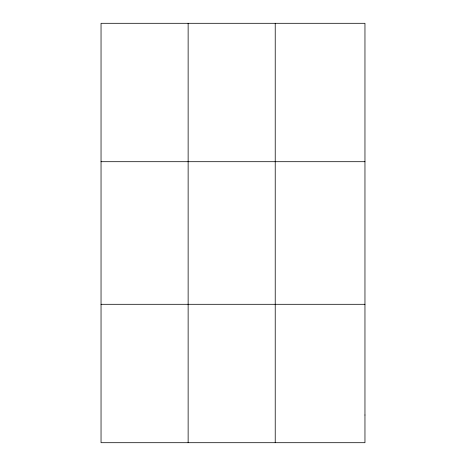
<?xml version="1.0" encoding="UTF-8"?>
<svg xmlns="http://www.w3.org/2000/svg" width="466" height="466" viewBox="0 0 466 466"><rect width="100%" height="100%" fill="white"/><g stroke="black" fill="none" stroke-linecap="round" stroke-linejoin="round"><path stroke-width="0.7" d="M188.136 23.3L188.136 442.7M275.225 23.3L275.225 442.7M101.04 161.702L364.96 161.702M101.04 304.298L364.96 304.298M364.96 415.02L364.96 442.7L101.04 442.7L101.04 23.3L364.96 23.3L364.96 415.02"/></g></svg>
